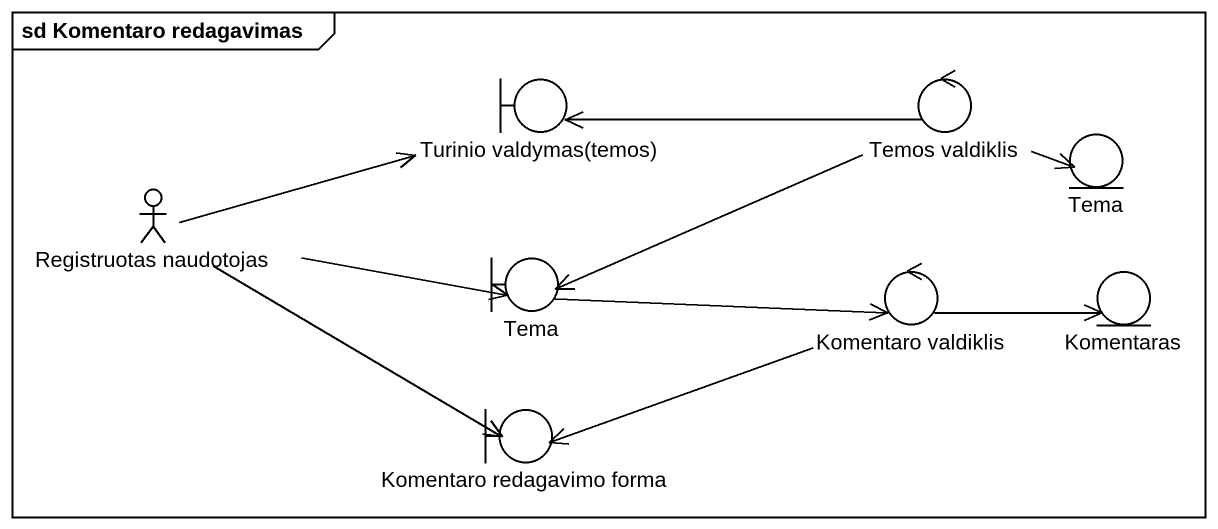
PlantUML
@startuml
mainframe sd Komentaro redagavimas
boundary "Turinio valdymas(temos)" as Turinio_valdymas_temos
control "Temos valdiklis" as Temos_valdiklis
actor "Registruotas naudotojas" as Registruotas_naudotojas
entity Tema
boundary "Tema" as Tema_2
control "Komentaro valdiklis" as Komentaro_valdiklis
entity Komentaras
boundary "Komentaro redagavimo forma" as Komentaro_redagavimo_forma
Temos_valdiklis -left-> Turinio_valdymas_temos
Temos_valdiklis -right-> Tema
Temos_valdiklis -left-> Tema_2
Registruotas_naudotojas -right-> Turinio_valdymas_temos
Registruotas_naudotojas -right-> Tema_2
Registruotas_naudotojas -right-> Komentaro_redagavimo_forma
Tema_2 -right-> Komentaro_valdiklis
Komentaro_valdiklis -right-> Komentaras
Komentaro_valdiklis -left-> Komentaro_redagavimo_forma
@enduml
